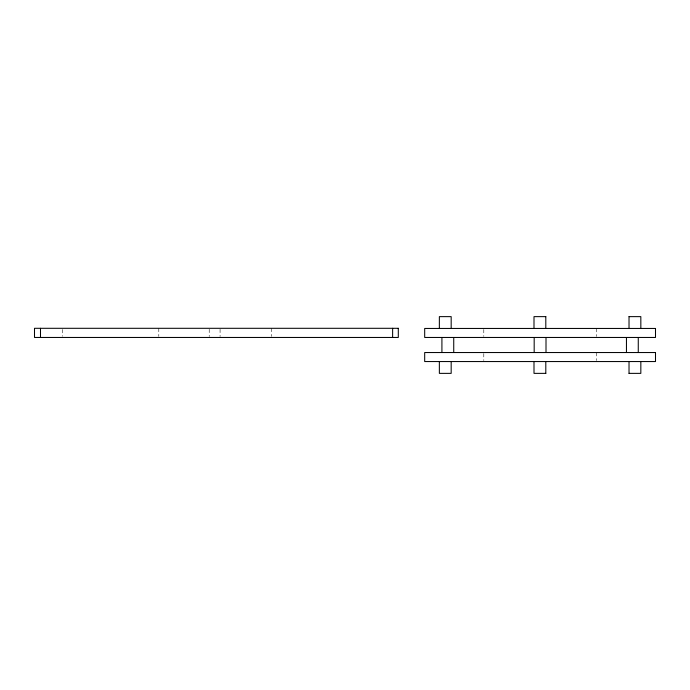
<?xml version="1.0" encoding="UTF-8"?>
<svg xmlns="http://www.w3.org/2000/svg" width="690" height="690" viewBox="0 0 690 690"><rect width="100%" height="100%" fill="white"/><g stroke="black" fill="none" stroke-linecap="round" stroke-linejoin="round"><path stroke-width="0.52" stroke-dasharray="3.45 2.59" d="M596.393 328.449L596.393 336.461M596.393 352.538L596.393 360.551M483.793 329.449L483.793 336.461M483.793 353.539L483.793 360.551M271.308 328.302L271.308 336.444M220.076 329.216L220.076 336.548M209.217 329.216L209.217 336.548M158.795 328.302L158.795 336.444M62.281 329.449L62.281 336.315"/><path stroke-width="1.03" d="M545.799 316.632L534.008 316.632L533.991 328.449M629.039 316.632L640.829 316.632L640.846 328.449M545.799 373.368L534.008 373.368L533.991 361.551M629.039 373.368L640.829 373.368L640.846 361.551M638.267 337.462L638.267 352.538M629.021 316.632L629.021 328.449M629.021 361.551L629.021 373.368M626.451 337.462L626.451 352.538M546.006 337.462L546.006 352.538M545.807 316.632L545.807 328.449M545.807 361.551L545.807 373.368M534.181 337.462L534.181 352.538M453.735 337.462L453.735 352.538M451.174 328.449L451.174 316.632L439.366 316.632L439.349 328.449M451.174 361.551L451.174 373.368L439.366 373.368L439.349 361.551M441.919 337.462L441.919 352.538M392.627 328.302L392.627 337.462M40.494 328.302L40.494 337.462M398.303 328.302L34.5 328.302L34.5 337.462L398.303 337.462L398.303 328.302M655.5 328.449L424.686 328.449L424.686 337.462L655.5 337.462L655.5 328.449M655.5 352.538L424.686 352.538L424.686 361.551L655.5 361.551L655.5 352.538"/></g></svg>
